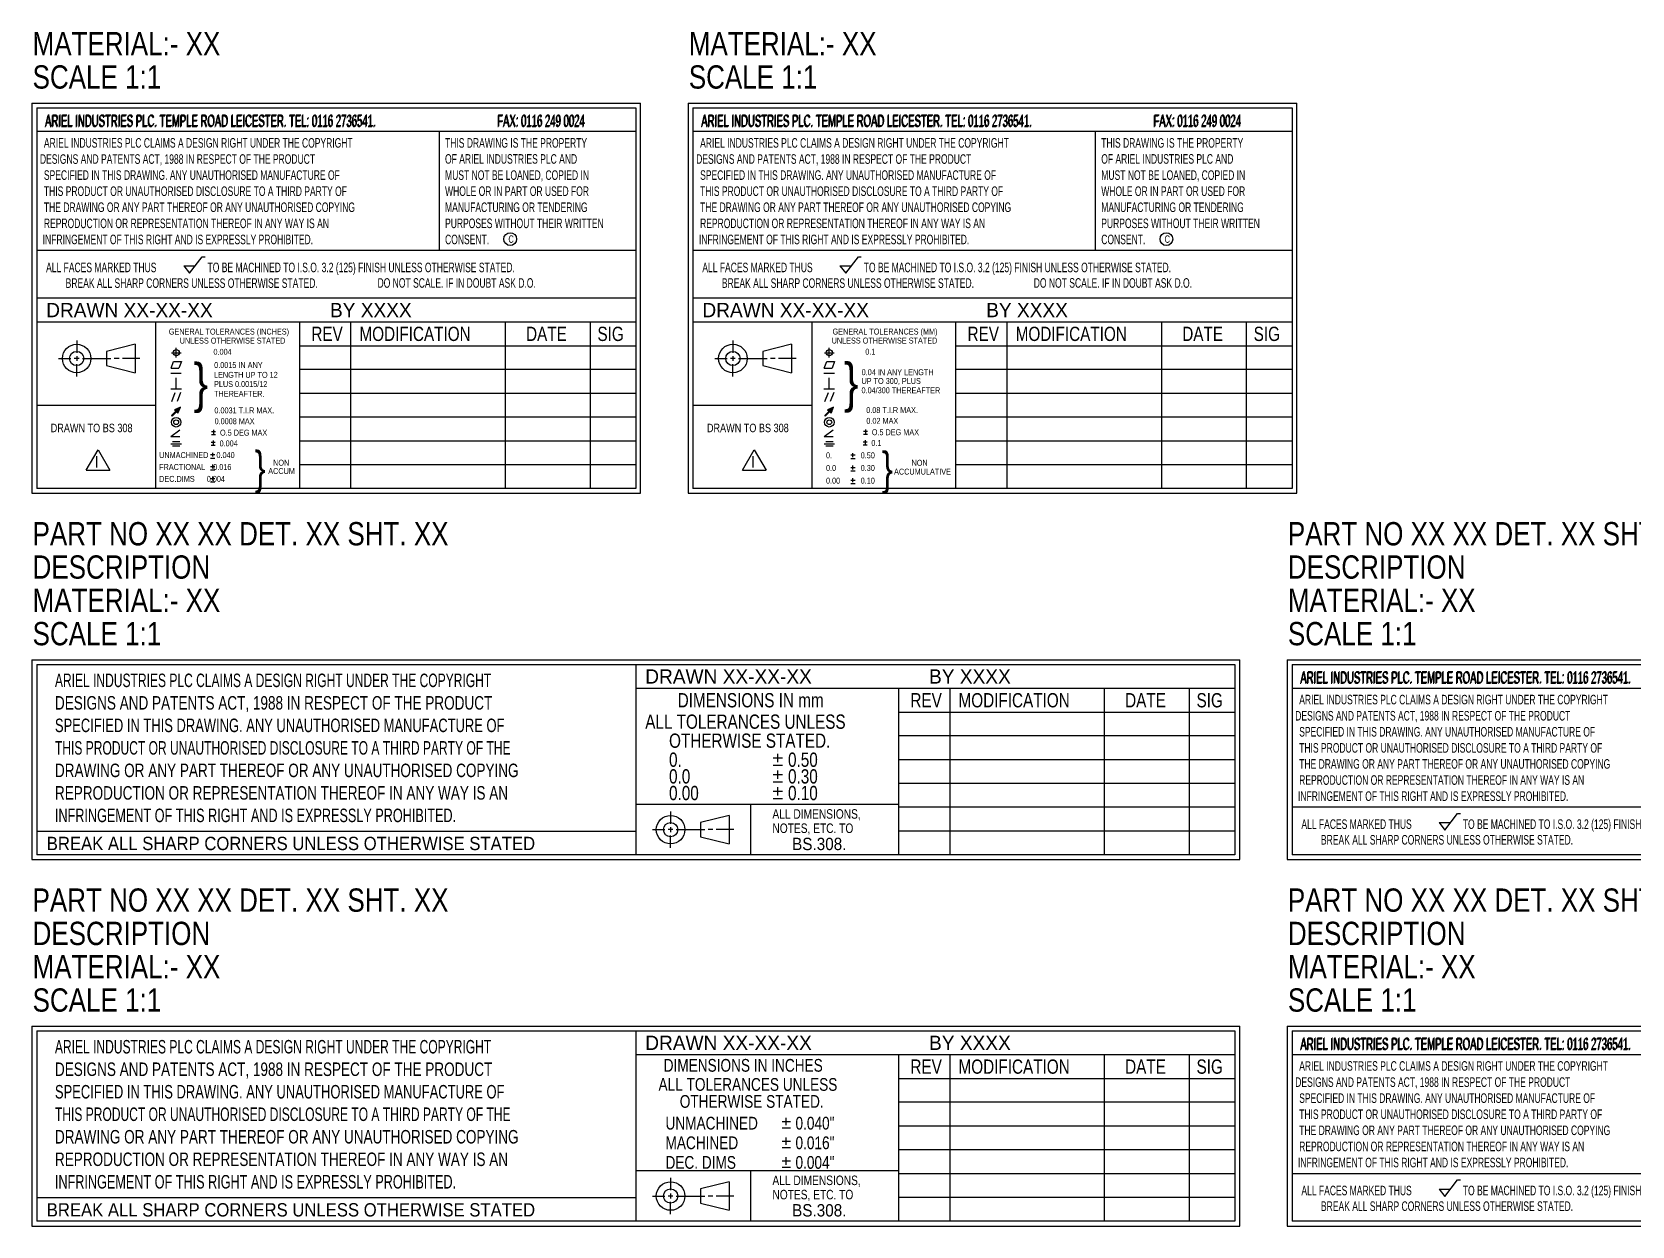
# Model space of a CAD drawing. Extents: x 507 to 1288, y 757 to 1256.
# Drawn here: x 506.8 to 843, y 757 to 1007.9 of the extents above; entities that cross this region are included whole.
import ezdxf

# ---------------------------------------------------------------- set-up
doc = ezdxf.new("R2010")
doc.units = 0
doc.linetypes.add('DAXCADSOLID', pattern=[0])
doc.layers.add('DAXCAD1', color=7, linetype='DAXCADSOLID')

msp = doc.modelspace()

# ---------------------------------------------------------------- linework, layer by layer
at = {"layer": 'DAXCAD1', "color": 2, "linetype": 'DAXCADSOLID'}
for p, q in [((506.790955, 992.997803), (634.662964, 992.997803)), ((506.790955, 992.997803), (506.790955, 910.997803)), ((507.790955, 991.997803), (633.658936, 991.997803)), ((507.790955, 991.997803), (507.790955, 911.997803)), ((633.658936, 991.997803), (633.658936, 911.997803)), ((634.662964, 910.997803), (634.662964, 992.997803)), ((644.662964, 992.997803), (772.534973, 992.997803)), ((644.662964, 992.997803), (644.662964, 910.997803)), ((645.662964, 991.997803), (771.530945, 991.997803)), ((645.662964, 991.997803), (645.662964, 911.997803)), ((771.530945, 991.997803), (771.530945, 911.997803)), ((772.534973, 910.997803), (772.534973, 992.997803)), ((633.658936, 986.997803), (507.790955, 986.997803)), ((592.316956, 986.997803), (592.316956, 961.997803)), ((771.530945, 986.997803), (645.662964, 986.997803)), ((730.188965, 986.997803), (730.188965, 961.997803)), ((633.658936, 961.997803), (507.790955, 961.997803)), ((771.530945, 961.997803), (645.662964, 961.997803)), ((538.679016, 958.773682), (541.067139, 958.773682)), ((538.679016, 958.773682), (539.873169, 957.221313)), ((539.873169, 957.221313), (542.55127, 960.702881)), ((542.55127, 960.702881), (543.15686, 960.702881)), ((676.551025, 958.773682), (678.939148, 958.773682)), ((676.551025, 958.773682), (677.745178, 957.221313)), ((677.745178, 957.221313), (680.423279, 960.702881)), ((680.423279, 960.702881), (681.02887, 960.702881)), ((633.658936, 951.997803), (507.790955, 951.997803)), ((771.530945, 951.997803), (645.662964, 951.997803)), ((507.790955, 946.997803), (633.658936, 946.997803)), ((532.740356, 946.997803), (532.740356, 912.008545)), ((562.965576, 946.997803), (562.965576, 911.997803)), ((573.73877, 946.997803), (573.73877, 911.997803)), ((606.213501, 946.997803), (606.213501, 911.997803)), ((624.031494, 946.997803), (624.031494, 911.997803)), ((645.662964, 946.997803), (771.530945, 946.997803)), ((670.612366, 946.997803), (670.612366, 912.008545)), ((700.837585, 946.997803), (700.837585, 911.997803)), ((711.610779, 946.997803), (711.610779, 911.997803)), ((744.08551, 946.997803), (744.08551, 911.997803)), ((761.903503, 946.997803), (761.903503, 911.997803)), ((516.175659, 943.125), (516.175659, 940.52417)), ((528.475708, 942.324219), (522.475708, 940.824219)), ((528.475708, 942.324219), (528.475708, 936.324219)), ((537.085632, 939.531982), (537.085632, 941.545776)), ((562.965576, 941.997803), (633.659058, 941.997803)), ((654.047668, 943.125), (654.047668, 940.52417)), ((666.347717, 942.324219), (660.347717, 940.824219)), ((666.347717, 942.324219), (666.347717, 936.324219)), ((674.306946, 939.531982), (674.306946, 941.545898)), ((700.837585, 941.997803), (771.531067, 941.997803)), ((512.375732, 939.324219), (514.975708, 939.324219)), ((516.675781, 939.324219), (515.675781, 939.324219)), ((516.175659, 939.824219), (516.175659, 938.824219)), ((516.175659, 935.523438), (516.175659, 938.124268)), ((517.375732, 939.324219), (523.375732, 939.324219)), ((522.475708, 940.824219), (522.475708, 937.824219)), ((525.075684, 939.324219), (524.075684, 939.324219)), ((529.475708, 939.324219), (525.775757, 939.324219)), ((536.036682, 937.268066), (536.539978, 938.713623)), ((536.083496, 940.541626), (538.097351, 940.541626)), ((536.539978, 938.713623), (538.166687, 938.713623)), ((538.166687, 938.713623), (537.663391, 937.268066)), ((650.247742, 939.324219), (652.847717, 939.324219)), ((654.547791, 939.324219), (653.547791, 939.324219)), ((654.047668, 939.824219), (654.047668, 938.824219)), ((654.047668, 935.523438), (654.047668, 938.124268)), ((655.247742, 939.324219), (661.247742, 939.324219)), ((660.347717, 940.824219), (660.347717, 937.824219)), ((662.947693, 939.324219), (661.947693, 939.324219)), ((667.347717, 939.324219), (663.647766, 939.324219)), ((673.257996, 937.268066), (673.761353, 938.713623)), ((673.304871, 940.541748), (675.318726, 940.541748)), ((673.761353, 938.713623), (675.388123, 938.713623)), ((675.388123, 938.713623), (674.884766, 937.268066)), ((522.475708, 937.824219), (528.475708, 936.324219)), ((535.950989, 936.240479), (538.159729, 936.240479)), ((536.036682, 937.268066), (537.663391, 937.268066)), ((537.077087, 932.939087), (537.077087, 935.223267)), ((633.659058, 936.997803), (562.965576, 936.997803)), ((660.347717, 937.824219), (666.347717, 936.324219)), ((673.172424, 936.240479), (675.381104, 936.240479)), ((673.257996, 937.268066), (674.884766, 937.268066)), ((674.298462, 932.939087), (674.298462, 935.223389)), ((771.531067, 936.997803), (700.837585, 936.997803)), ((535.94928, 932.939087), (538.205017, 932.939087)), ((536.16748, 930.268799), (536.889709, 932.155884)), ((538.003601, 932.155884), (537.281433, 930.268799)), ((633.659058, 931.997803), (562.965576, 931.997803)), ((673.170715, 932.939087), (675.426331, 932.939087)), ((673.388855, 930.268799), (674.111084, 932.156006)), ((675.224976, 932.156006), (674.502747, 930.268799)), ((771.531067, 931.997803), (700.837585, 931.997803)), ((507.807617, 929.503174), (532.740356, 929.503174)), ((537.030579, 928.255859), (536.117615, 927.341309)), ((536.17804, 927.281006), (537.971375, 929.074219)), ((536.236023, 927.223022), (537.148987, 928.137573)), ((537.975525, 929.083984), (536.734558, 928.551514)), ((536.734558, 928.551514), (537.030579, 928.255859)), ((536.780945, 928.505127), (536.897156, 928.621216)), ((536.884583, 928.401611), (537.259949, 928.776855)), ((536.98822, 928.298218), (537.62262, 928.932617)), ((537.445129, 927.842163), (537.148987, 928.137573)), ((537.195496, 928.091309), (537.816956, 928.712769)), ((537.299133, 927.987793), (537.662537, 928.351318)), ((537.402771, 927.884399), (537.50824, 927.989868)), ((537.445129, 927.842163), (537.975525, 929.083984)), ((645.679626, 929.503174), (670.612366, 929.503174)), ((674.251953, 928.255859), (673.338989, 927.341309)), ((673.399414, 927.281006), (675.192749, 929.074219)), ((673.457458, 927.223145), (674.370361, 928.137695)), ((675.196899, 929.084106), (673.955872, 928.551514)), ((673.955872, 928.551514), (674.251953, 928.255859)), ((674.00238, 928.505127), (674.11853, 928.621216)), ((674.105957, 928.401611), (674.481323, 928.776855)), ((674.209595, 928.298218), (674.843994, 928.932617)), ((674.666504, 927.842163), (674.370361, 928.137695)), ((674.41687, 928.091309), (675.03833, 928.712891)), ((674.520508, 927.987793), (674.883972, 928.351318)), ((674.624084, 927.884521), (674.729614, 927.98999)), ((674.666504, 927.842163), (675.196899, 929.084106)), ((536.117615, 927.341309), (536.236023, 927.223022)), ((633.659058, 926.997803), (562.965576, 926.997803)), ((673.338989, 927.341309), (673.457458, 927.223145)), ((771.531067, 926.997803), (700.837585, 926.997803)), ((535.977112, 922.934326), (537.862, 924.305176)), ((535.977112, 922.934326), (537.883362, 922.934326)), ((535.983582, 921.382935), (538.192322, 921.382935)), ((536.324524, 921.88501), (537.88092, 921.88501)), ((545.28363, 921.633301), (544.443665, 921.633301)), ((545.375305, 923.895508), (544.535339, 923.895508)), ((545.375305, 923.266235), (544.535339, 923.266235)), ((544.863586, 922.053345), (544.863586, 921.213257)), ((544.955383, 924.31543), (544.955383, 923.475464)), ((562.965576, 921.997681), (633.658936, 921.997681)), ((673.198547, 922.934326), (675.083435, 924.305176)), ((673.198547, 922.934326), (675.104797, 922.934326)), ((673.204956, 921.383057), (675.413635, 921.383057)), ((673.545837, 921.88501), (675.102356, 921.88501)), ((682.228271, 921.730713), (681.391663, 921.730713)), ((682.228271, 921.104126), (681.391663, 921.104126)), ((682.319641, 923.983887), (681.483032, 923.983887)), ((682.319641, 923.357178), (681.483032, 923.357178)), ((681.809998, 922.14917), (681.809998, 921.312378)), ((681.901306, 924.402222), (681.901306, 923.565552)), ((700.837585, 921.997681), (771.530945, 921.997681)), ((518.177002, 915.828857), (520.677002, 920.158936)), ((520.677002, 920.158936), (523.177002, 915.828857)), ((537.88092, 920.880859), (536.324524, 920.880859)), ((544.307495, 919.12793), (545.2323, 919.12793)), ((544.307495, 918.405518), (545.2323, 918.405518)), ((545.28363, 921.00415), (544.443665, 921.00415)), ((544.769897, 918.694458), (544.769897, 919.518066)), ((656.049011, 915.828857), (658.549011, 920.158936)), ((658.549011, 920.158936), (661.049011, 915.828857)), ((675.102356, 920.880859), (673.545837, 920.880859)), ((678.810181, 919.050537), (679.731323, 919.050537)), ((678.810181, 918.331055), (679.731323, 918.331055)), ((679.270813, 918.618774), (679.270813, 919.439209)), ((518.177002, 915.828857), (523.177002, 915.828857)), ((544.307495, 916.627441), (545.2323, 916.627441)), ((544.307495, 915.905029), (545.2323, 915.905029)), ((544.769897, 916.194092), (544.769897, 917.0177)), ((544.769897, 913.679199), (544.769897, 914.502808)), ((633.659058, 916.997803), (562.965576, 916.997803)), ((656.049011, 915.828857), (661.049011, 915.828857)), ((678.810181, 916.416138), (679.731323, 916.416138)), ((678.810181, 915.696533), (679.731323, 915.696533)), ((679.270813, 915.984375), (679.270813, 916.804688)), ((771.531067, 916.997803), (700.837585, 916.997803)), ((633.659058, 911.997803), (507.790955, 911.997803)), ((544.307495, 914.112671), (545.2323, 914.112671)), ((544.307495, 913.390137), (545.2323, 913.390137)), ((771.531067, 911.997803), (645.662964, 911.997803)), ((678.810181, 913.767334), (679.731323, 913.767334)), ((678.810181, 913.047852), (679.731323, 913.047852)), ((679.270813, 913.335693), (679.270813, 914.156006)), ((506.790955, 910.997803), (634.662964, 910.997803)), ((644.662964, 910.997803), (772.534973, 910.997803)), ((506.790955, 875.997803), (760.526978, 875.997803)), ((506.790955, 875.997803), (506.790955, 833.997803)), ((507.790955, 874.997864), (507.790955, 834.997803)), ((507.790955, 874.997864), (759.527039, 874.997864)), ((633.658875, 874.997864), (633.658875, 834.997803)), ((759.527039, 874.997864), (759.527039, 834.997803)), ((760.530945, 833.997803), (760.530945, 875.997803)), ((770.530945, 875.997803), (1024.266846, 875.997803)), ((770.530945, 875.997803), (770.530945, 833.997803)), ((771.530945, 874.997803), (771.530945, 834.997803)), ((771.530945, 874.997803), (1023.267029, 874.997803)), ((759.527039, 869.997864), (633.658875, 869.997864)), ((688.833679, 869.997864), (688.833679, 834.997803)), ((699.606628, 869.997864), (699.606628, 834.997803)), ((732.081421, 869.997864), (732.081421, 834.997803)), ((749.899536, 869.997864), (749.899536, 834.997803)), ((1023.267029, 869.997803), (771.530945, 869.997803)), ((688.833679, 864.997864), (759.527039, 864.997864)), ((759.527039, 859.997803), (688.833679, 859.997803)), ((662.479919, 855.41687), (664.45343, 855.41687)), ((662.479919, 853.875183), (664.45343, 853.875183)), ((663.466736, 854.491821), (663.466736, 856.249451)), ((759.527039, 854.997803), (688.833679, 854.997803)), ((662.479919, 851.92157), (664.45343, 851.92157)), ((663.466736, 850.996521), (663.466736, 852.754211)), ((662.479919, 850.379883), (664.45343, 850.379883)), ((662.479919, 848.395569), (664.45343, 848.395569)), ((663.466736, 847.47052), (663.466736, 849.228088)), ((759.527039, 849.997803), (688.833679, 849.997803)), ((688.833679, 845.599243), (633.658875, 845.599243)), ((640.958923, 844.099243), (640.958923, 841.498596)), ((657.758972, 845.599243), (657.758972, 834.997803)), ((662.479919, 846.853821), (664.45343, 846.853821)), ((759.527039, 844.997803), (688.833679, 844.997803)), ((1023.267029, 844.997803), (771.530945, 844.997803)), ((640.958923, 840.798523), (640.958923, 839.798523)), ((653.258972, 843.298523), (647.258972, 841.798523)), ((647.258972, 841.798523), (647.258972, 838.798523)), ((653.258972, 843.298523), (653.258972, 837.298523)), ((802.419006, 841.773682), (804.807129, 841.773682)), ((802.419006, 841.773682), (803.613159, 840.221375)), ((803.613159, 840.221375), (806.29126, 843.702942)), ((806.29126, 843.702942), (806.896851, 843.702942)), ((507.790955, 839.997803), (633.658875, 839.997803)), ((637.158875, 840.298523), (639.758972, 840.298523)), ((641.458923, 840.298523), (640.458923, 840.298523)), ((640.958923, 836.497803), (640.958923, 839.098572)), ((642.158875, 840.298523), (648.158875, 840.298523)), ((647.258972, 838.798523), (653.258972, 837.298523)), ((649.85907, 840.298523), (648.85907, 840.298523)), ((654.258972, 840.298523), (650.559021, 840.298523)), ((759.527039, 839.997803), (688.833679, 839.997803)), ((506.790955, 833.997803), (760.530945, 833.997803)), ((759.527039, 834.997803), (507.790955, 834.997803)), ((770.530945, 833.997803), (1024.270996, 833.997803)), ((1023.267029, 834.997803), (771.530945, 834.997803)), ((506.790955, 798.997803), (760.526978, 798.997803)), ((506.790955, 798.997803), (506.790955, 756.997803)), ((507.790955, 797.997864), (507.790955, 757.997803)), ((507.790955, 797.997864), (759.527039, 797.997864)), ((633.658875, 797.997864), (633.658875, 757.997803)), ((759.527039, 797.997864), (759.527039, 757.997803)), ((760.530945, 756.997803), (760.530945, 798.997803)), ((770.530945, 798.997803), (1024.266846, 798.997803)), ((770.530945, 798.997803), (770.530945, 756.997803)), ((771.530945, 797.997803), (771.530945, 757.997803)), ((771.530945, 797.997803), (1023.267029, 797.997803)), ((759.527039, 792.997864), (633.658875, 792.997864)), ((688.833679, 792.997864), (688.833679, 757.997803)), ((699.606628, 792.997864), (699.606628, 757.997803)), ((732.081421, 792.997864), (732.081421, 757.997803)), ((749.899536, 792.997864), (749.899536, 757.997803)), ((1023.267029, 792.997803), (771.530945, 792.997803)), ((688.833679, 787.997864), (759.527039, 787.997864)), ((759.527039, 782.997803), (688.833679, 782.997803)), ((664.384155, 778.982971), (666.14563, 778.982971)), ((664.384155, 777.606995), (666.14563, 777.606995)), ((665.264893, 778.157288), (665.264893, 779.726135)), ((759.527039, 777.997803), (688.833679, 777.997803)), ((664.384155, 774.86322), (666.14563, 774.86322)), ((664.384155, 773.487122), (666.14563, 773.487122)), ((665.264893, 774.037537), (665.264893, 775.606384)), ((664.384155, 770.715881), (666.14563, 770.715881)), ((665.264893, 769.890198), (665.264893, 771.459045)), ((759.527039, 772.997803), (688.833679, 772.997803)), ((688.833679, 768.599243), (633.658875, 768.599243)), ((640.958923, 767.099243), (640.958923, 764.498596)), ((657.758972, 768.599243), (657.758972, 757.997803)), ((664.384155, 769.339783), (666.14563, 769.339783)), ((759.527039, 767.997803), (688.833679, 767.997803)), ((1023.267029, 767.997803), (771.530945, 767.997803)), ((803.613159, 763.221375), (806.29126, 766.702942)), ((806.29126, 766.702942), (806.896851, 766.702942)), ((637.158875, 763.298523), (639.758972, 763.298523)), ((641.458923, 763.298523), (640.458923, 763.298523)), ((640.958923, 763.798523), (640.958923, 762.798523)), ((642.158875, 763.298523), (648.158875, 763.298523)), ((653.258972, 766.298523), (647.258972, 764.798523)), ((647.258972, 764.798523), (647.258972, 761.798523)), ((649.85907, 763.298523), (648.85907, 763.298523)), ((654.258972, 763.298523), (650.559021, 763.298523)), ((653.258972, 766.298523), (653.258972, 760.298523)), ((802.419006, 764.773682), (804.807129, 764.773682)), ((802.419006, 764.773682), (803.613159, 763.221375)), ((507.790955, 762.997803), (633.658875, 762.997803)), ((640.958923, 759.497803), (640.958923, 762.098572)), ((647.258972, 761.798523), (653.258972, 760.298523)), ((759.527039, 762.997803), (688.833679, 762.997803)), ((506.790955, 756.997803), (760.530945, 756.997803)), ((759.527039, 757.997803), (507.790955, 757.997803)), ((770.530945, 756.997803), (1024.270996, 756.997803)), ((1023.267029, 757.997803), (771.530945, 757.997803))]:
    msp.add_line(p, q, dxfattribs=at)
for centre, radius in [((607.257, 964.405), 1.33887), ((745.129, 964.405), 1.33887), ((516.176, 939.32), 3.00012), ((654.048, 939.32), 3.00012), ((516.176, 939.32), 1.5), ((537.086, 940.54), 0.642532), ((654.048, 939.32), 1.5), ((674.307, 940.54), 0.642532), ((537.086, 925.92), 1.00386), ((537.086, 925.92), 0.5), ((674.307, 925.92), 1.00386), ((674.307, 925.92), 0.5), ((640.959, 840.299), 3), ((640.959, 840.299), 1.5), ((640.959, 763.299), 3), ((640.959, 763.299), 1.5)]:
    msp.add_circle(centre, radius, dxfattribs=at)

# ---------------------------------------------------------------- texts
for s, height, width, p in [('MATERIAL:- XX', 4.9, 0.833333, (506.914856, 1003.042236)), ('MATERIAL:- XX', 4.9, 0.833333, (644.786865, 1003.042236)), ('SCALE 1:1', 4.9, 0.833333, (506.914856, 996.042236)), ('SCALE 1:1', 4.9, 0.833333, (644.786865, 996.042236)), ('ARIEL INDUSTRIES PLC. TEMPLE ROAD LEICESTER. TEL: 0116 2736541.', 2.52, 0.595238, (509.445129, 987.92749)), ('ARIEL INDUSTRIES PLC. TEMPLE ROAD LEICESTER. TEL: 0116 2736541.', 2.52, 0.595238, (509.534363, 988.016602)), ('ARIEL INDUSTRIES PLC. TEMPLE ROAD LEICESTER. TEL: 0116 2736541.', 2.52, 0.595238, (509.623596, 988.105957)), ('FAX: 0116 249 0024', 2.52, 0.595238, (604.445129, 987.92749)), ('FAX: 0116 249 0024', 2.52, 0.595238, (604.534363, 988.016602)), ('FAX: 0116 249 0024', 2.52, 0.595238, (604.623596, 988.105957)), ('ARIEL INDUSTRIES PLC. TEMPLE ROAD LEICESTER. TEL: 0116 2736541.', 2.52, 0.595238, (647.317139, 987.92749)), ('ARIEL INDUSTRIES PLC. TEMPLE ROAD LEICESTER. TEL: 0116 2736541.', 2.52, 0.595238, (647.406372, 988.016602)), ('ARIEL INDUSTRIES PLC. TEMPLE ROAD LEICESTER. TEL: 0116 2736541.', 2.52, 0.595238, (647.495605, 988.105957)), ('FAX: 0116 249 0024', 2.52, 0.595238, (742.317139, 987.92749)), ('FAX: 0116 249 0024', 2.52, 0.595238, (742.406372, 988.016602)), ('FAX: 0116 249 0024', 2.52, 0.595238, (742.495605, 988.105957)), ('ARIEL INDUSTRIES PLC CLAIMS A DESIGN RIGHT UNDER THE COPYRIGHT', 2.008314, 0.666667, (509.299316, 983.631836)), ('THIS DRAWING IS THE PROPERTY', 2.008314, 0.666667, (593.568787, 983.627686)), ('ARIEL INDUSTRIES PLC CLAIMS A DESIGN RIGHT UNDER THE COPYRIGHT', 2.008314, 0.666667, (647.171326, 983.631836)), ('THIS DRAWING IS THE PROPERTY', 2.008314, 0.666667, (731.440796, 983.627686)), (' DESIGNS AND PATENTS ACT, 1988 IN RESPECT OF THE PRODUCT', 2.008314, 0.666667, (507.962769, 980.23584)), ('OF ARIEL INDUSTRIES PLC AND', 2.008314, 0.666667, (593.568298, 980.258057)), (' DESIGNS AND PATENTS ACT, 1988 IN RESPECT OF THE PRODUCT', 2.008314, 0.666667, (645.834778, 980.23584)), ('OF ARIEL INDUSTRIES PLC AND', 2.008314, 0.666667, (731.440308, 980.258057)), ('SPECIFIED IN THIS DRAWING. ANY UNAUTHORISED MANUFACTURE OF', 2.008314, 0.666667, (509.293823, 976.869995)), ('MUST NOT BE LOANED, COPIED IN', 2.008314, 0.666667, (593.579163, 976.861816)), ('SPECIFIED IN THIS DRAWING. ANY UNAUTHORISED MANUFACTURE OF', 2.008314, 0.666667, (647.165833, 976.869995)), ('MUST NOT BE LOANED, COPIED IN', 2.008314, 0.666667, (731.451172, 976.861816)), ('THIS PRODUCT OR UNAUTHORISED DISCLOSURE TO A THIRD PARTY OF', 2.008314, 0.666667, (509.292358, 973.477539)), ('WHOLE OR IN PART OR USED FOR', 2.008314, 0.666667, (593.5755, 973.481934)), ('THIS PRODUCT OR UNAUTHORISED DISCLOSURE TO A THIRD PARTY OF', 2.008314, 0.666667, (647.164368, 973.477539)), ('WHOLE OR IN PART OR USED FOR', 2.008314, 0.666667, (731.44751, 973.481934)), ('THE DRAWING OR ANY PART THEREOF OR ANY UNAUTHORISED COPYING', 2.008314, 0.666667, (509.292358, 970.108398)), ('MANUFACTURING OR TENDERING', 2.008314, 0.666667, (593.5755, 970.104126)), ('THE DRAWING OR ANY PART THEREOF OR ANY UNAUTHORISED COPYING', 2.008314, 0.666667, (647.164368, 970.108398)), ('MANUFACTURING OR TENDERING', 2.008314, 0.666667, (731.44751, 970.104126)), ('REPRODUCTION OR REPRESENTATION THEREOF IN ANY WAY IS AN', 2.008314, 0.666667, (509.289368, 966.721436)), ('PURPOSES WITHOUT THEIR WRITTEN', 2.008314, 0.666667, (593.5755, 966.726318)), ('REPRODUCTION OR REPRESENTATION THEREOF IN ANY WAY IS AN', 2.008314, 0.666667, (647.161377, 966.721436)), ('PURPOSES WITHOUT THEIR WRITTEN', 2.008314, 0.666667, (731.44751, 966.726318)), ('INFRINGEMENT OF THIS RIGHT AND IS EXPRESSLY PROHIBITED.', 2.008314, 0.666667, (509.040466, 963.336914)), ('CONSENT.', 2.008314, 0.666667, (593.5755, 963.343018)), ('C', 1.562022, 0.751429, (606.88147, 963.632813)), ('INFRINGEMENT OF THIS RIGHT AND IS EXPRESSLY PROHIBITED.', 2.008314, 0.666667, (646.912476, 963.336914)), ('CONSENT.', 2.008314, 0.666667, (731.44751, 963.343018)), ('C', 1.562022, 0.751429, (744.753479, 963.632813)), ('ALL FACES MARKED THUS', 2.008314, 0.666667, (509.752869, 957.45813)), ('TO BE MACHINED TO I.S.O. 3.2 (125) FINISH UNLESS OTHERWISE STATED.', 2.008314, 0.666667, (543.671143, 957.45813)), ('ALL FACES MARKED THUS', 2.008314, 0.666667, (647.624878, 957.45813)), ('TO BE MACHINED TO I.S.O. 3.2 (125) FINISH UNLESS OTHERWISE STATED.', 2.008314, 0.666667, (681.543152, 957.45813)), ('BREAK ALL SHARP CORNERS UNLESS OTHERWISE STATED.', 2.01, 0.666667, (513.862793, 954.163818)), ('DO NOT SCALE. IF IN DOUBT ASK D.O.', 2.01, 0.666667, (579.387817, 954.191528)), ('BREAK ALL SHARP CORNERS UNLESS OTHERWISE STATED.', 2.01, 0.666667, (651.734802, 954.163818)), ('DO NOT SCALE. IF IN DOUBT ASK D.O.', 2.01, 0.666667, (717.259827, 954.191528)), ('GENERAL TOLERANCES (INCHES)', 1.25, 0.8, (535.529236, 944.35022)), ('REV', 3, 0.8, (565.483521, 942.997803)), ('MODIFICATION', 3, 0.8, (575.593872, 942.997803)), ('DATE', 3, 0.8, (610.593933, 942.997803)), ('SIG', 3, 0.8, (625.593933, 942.997803)), ('GENERAL TOLERANCES (MM)', 1.25, 0.8, (674.990906, 944.36084)), ('REV', 3, 0.8, (703.35553, 942.997803)), ('MODIFICATION', 3, 0.8, (713.465881, 942.997803)), ('DATE', 3, 0.8, (748.465942, 942.997803)), ('SIG', 3, 0.8, (763.465942, 942.997803)), ('UNLESS OTHERWISE STATED', 1.25, 0.8, (537.823181, 942.449097)), ('0.004', 1.25, 0.8, (544.915466, 940.098389)), ('UNLESS OTHERWISE STATED', 1.25, 0.8, (674.791687, 942.467285)), ('0.1', 1.25, 0.8, (681.863586, 940.125977)), ('}', 8, 0.85625, (540.735779, 930.264893)), ('0.0015 IN ANY', 1.25, 0.8, (545.063049, 937.317871)), ('}', 8, 0.85625, (677.369934, 930.35022)), ('LENGTH UP TO 12', 1.25, 0.8, (545.023499, 935.261963)), ('PLUS 0.0015/12', 1.25, 0.8, (545.04071, 933.324707)), ('0.04 IN ANY LENGTH', 1.25, 0.8, (681.10968, 935.816772)), ('UP TO 300, PLUS', 1.25, 0.8, (681.070374, 933.967529)), ('THEREAFTER.', 1.25, 0.8, (545.04071, 931.27478)), ('0.04/300 THEREAFTER', 1.25, 0.8, (681.070374, 932.017456)), ('0.0031 T.I.R MAX.', 1.25, 0.8, (545.119568, 927.7854)), ('0.08 T.I.R MAX.', 1.25, 0.8, (682.066956, 927.858154)), ('DRAWN TO BS 308', 1.785168, 0.8, (510.72229, 923.831055)), ('0.0008 MAX', 1.25, 0.8, (545.150574, 925.509766)), ('DRAWN TO BS 308', 1.785168, 0.8, (648.594299, 923.831055)), ('0.02 MAX', 1.25, 0.8, (682.097717, 925.591675)), ('O.5 DEG MAX', 1.25, 0.8, (683.233704, 923.202148)), ('0.004', 1.25, 0.8, (546.199402, 920.848389)), ('O.5 DEG MAX', 1.25, 0.8, (546.291077, 923.110596)), ('0.1', 1.25, 0.8, (683.142395, 920.948975)), ('I', 2.5, 0.9, (519.992798, 916.347656)), ('UNMACHINED    0.040', 1.25, 0.8, (533.504517, 918.396484)), ('}', 6.8355, 0.751664, (553.571777, 912.997437)), ('NON', 1.25, 0.8, (557.452148, 916.787109)), ('I', 2.5, 0.9, (657.864807, 916.347656)), ('0.', 1.25, 0.8, (673.613464, 918.343506)), ('0.50', 1.25, 0.8, (680.906372, 918.343506)), ('}', 6.808158, 0.751664, (685.358337, 912.880859)), ('NON', 1.25, 0.8, (691.584351, 916.774414)), ('FRACTIONAL    0.016', 1.25, 0.8, (533.504517, 915.896484)), ('DEC.DIMS      0.004', 1.25, 0.8, (533.504517, 913.396484)), ('ACCUM', 1.25, 0.8, (556.422974, 915.044189)), ('0.0', 1.25, 0.8, (673.613464, 915.685791)), ('0.30', 1.25, 0.8, (680.906372, 915.685791)), ('ACCUMULATIVE', 1.25, 0.8, (687.907532, 914.919434)), ('0.00', 1.25, 0.8, (673.613464, 913.028076)), ('0.10', 1.25, 0.8, (680.906372, 913.028076)), ('PART NO XX XX DET. XX SHT. XX', 4.9, 0.833333, (506.914856, 900.042236)), ('PART NO XX XX DET. XX SHT. XX', 4.9, 0.833333, (770.654846, 900.042236)), ('DESCRIPTION', 4.9, 0.833333, (506.914856, 893.042236)), ('DESCRIPTION', 4.9, 0.833333, (770.654846, 893.042236)), ('MATERIAL:- XX', 4.9, 0.833333, (506.914856, 886.042236)), ('MATERIAL:- XX', 4.9, 0.833333, (770.654846, 886.042236)), ('SCALE 1:1', 4.9, 0.833333, (506.914856, 879.042236)), ('SCALE 1:1', 4.9, 0.833333, (770.654846, 879.042236)), ('ARIEL INDUSTRIES PLC CLAIMS A DESIGN RIGHT UNDER THE COPYRIGHT', 2.838, 0.666667, (511.610779, 870.257019)), ('ARIEL INDUSTRIES PLC. TEMPLE ROAD LEICESTER. TEL: 0116 2736541.', 2.52, 0.595238, (773.18512, 870.92749)), ('ARIEL INDUSTRIES PLC. TEMPLE ROAD LEICESTER. TEL: 0116 2736541.', 2.52, 0.595238, (773.274353, 871.016602)), ('ARIEL INDUSTRIES PLC. TEMPLE ROAD LEICESTER. TEL: 0116 2736541.', 2.52, 0.595238, (773.363586, 871.105957)), ('DESIGNS AND PATENTS ACT, 1988 IN RESPECT OF THE PRODUCT', 2.838, 0.75, (511.610779, 865.527039)), ('DIMENSIONS IN mm', 3, 0.8, (642.451599, 865.997864)), ('REV', 3, 0.8, (691.351501, 865.997864)), ('MODIFICATION', 3, 0.8, (701.461853, 865.997864)), ('DATE', 3, 0.8, (736.461914, 865.997864)), ('SIG', 3, 0.8, (751.461914, 865.997864)), ('ARIEL INDUSTRIES PLC CLAIMS A DESIGN RIGHT UNDER THE COPYRIGHT', 2.008314, 0.666667, (773.039307, 866.631836)), ('ALL TOLERANCES UNLESS', 3.000009, 0.8, (635.636658, 861.497864)), (' DESIGNS AND PATENTS ACT, 1988 IN RESPECT OF THE PRODUCT', 2.008314, 0.666667, (771.702759, 863.235962)), ('SPECIFIED IN THIS DRAWING. ANY UNAUTHORISED MANUFACTURE OF', 2.838, 0.716667, (511.610779, 860.797058)), ('SPECIFIED IN THIS DRAWING. ANY UNAUTHORISED MANUFACTURE OF', 2.008314, 0.666667, (773.033813, 859.870117)), ('THIS PRODUCT OR UNAUTHORISED DISCLOSURE TO A THIRD PARTY OF THE', 2.838, 0.666667, (511.610779, 856.066956)), ('OTHERWISE STATED.', 3.000009, 0.8, (640.636658, 857.497864)), ('THIS PRODUCT OR UNAUTHORISED DISCLOSURE TO A THIRD PARTY OF', 2.008314, 0.666667, (773.032349, 856.477539)), ('DRAWING OR ANY PART THEREOF OR ANY UNAUTHORISED COPYING', 2.838, 0.75, (511.610779, 851.336975)), ('0.', 3.000009, 0.8, (640.636658, 853.497864)), ('0.50', 3.000009, 0.8, (665.636658, 853.497864)), ('THE DRAWING OR ANY PART THEREOF OR ANY UNAUTHORISED COPYING', 2.008314, 0.666667, (773.032349, 853.108521)), ('0.0', 3.000009, 0.8, (640.636658, 849.997864)), ('0.30', 3.000009, 0.8, (665.636658, 849.997864)), ('REPRODUCTION OR REPRESENTATION THEREOF IN ANY WAY IS AN', 2.008314, 0.666667, (773.029419, 849.721436)), ('REPRODUCTION OR REPRESENTATION THEREOF IN ANY WAY IS AN', 2.838, 0.75, (511.610779, 846.606995)), ('0.00', 3.000009, 0.8, (640.636658, 846.497864)), ('0.10', 3.000009, 0.8, (665.636658, 846.497864)), ('INFRINGEMENT OF THIS RIGHT AND IS EXPRESSLY PROHIBITED.', 2.008314, 0.666667, (772.780396, 846.337036)), ('INFRINGEMENT OF THIS RIGHT AND IS EXPRESSLY PROHIBITED.', 2.838, 0.7, (511.610779, 841.877014)), ('ALL DIMENSIONS,', 2, 0.8, (662.356628, 842.597839)), ('NOTES, ETC. TO', 2, 0.8, (662.356628, 839.597839)), ('ALL FACES MARKED THUS', 2.008314, 0.666667, (773.492859, 840.458191)), ('TO BE MACHINED TO I.S.O. 3.2 (125) FINISH UNLESS OTHERWISE STATED.', 2.008314, 0.666667, (807.411133, 840.458191)), ('BREAK ALL SHARP CORNERS UNLESS OTHERWISE STATED', 2.8, 0.935714, (509.892761, 835.997803)), ('BS.308.', 2.6, 0.923077, (666.490417, 835.997803)), ('BREAK ALL SHARP CORNERS UNLESS OTHERWISE STATED.', 2.01, 0.666667, (777.602783, 837.163879)), ('PART NO XX XX DET. XX SHT. XX', 4.9, 0.833333, (506.914856, 823.042236)), ('PART NO XX XX DET. XX SHT. XX', 4.9, 0.833333, (770.654846, 823.042236)), ('DESCRIPTION', 4.9, 0.833333, (506.914856, 816.042236)), ('DESCRIPTION', 4.9, 0.833333, (770.654846, 816.042236)), ('MATERIAL:- XX', 4.9, 0.833333, (506.914856, 809.042236)), ('MATERIAL:- XX', 4.9, 0.833333, (770.654846, 809.042236)), ('SCALE 1:1', 4.9, 0.833333, (506.914856, 802.042236)), ('SCALE 1:1', 4.9, 0.833333, (770.654846, 802.042236)), ('ARIEL INDUSTRIES PLC CLAIMS A DESIGN RIGHT UNDER THE COPYRIGHT', 2.838, 0.666667, (511.610779, 793.257019)), ('ARIEL INDUSTRIES PLC. TEMPLE ROAD LEICESTER. TEL: 0116 2736541.', 2.52, 0.595238, (773.18512, 793.92749)), ('ARIEL INDUSTRIES PLC. TEMPLE ROAD LEICESTER. TEL: 0116 2736541.', 2.52, 0.595238, (773.274353, 794.016602)), ('ARIEL INDUSTRIES PLC. TEMPLE ROAD LEICESTER. TEL: 0116 2736541.', 2.52, 0.595238, (773.363586, 794.105957)), ('DESIGNS AND PATENTS ACT, 1988 IN RESPECT OF THE PRODUCT', 2.838, 0.75, (511.610779, 788.527039)), ('DIMENSIONS IN INCHES', 2.677752, 0.8, (639.507141, 789.427551)), ('REV', 3, 0.8, (691.351501, 788.997864)), ('MODIFICATION', 3, 0.8, (701.461853, 788.997864)), ('DATE', 3, 0.8, (736.461914, 788.997864)), ('SIG', 3, 0.8, (751.461914, 788.997864)), ('ARIEL INDUSTRIES PLC CLAIMS A DESIGN RIGHT UNDER THE COPYRIGHT', 2.008314, 0.666667, (773.039307, 789.631897)), ('SPECIFIED IN THIS DRAWING. ANY UNAUTHORISED MANUFACTURE OF', 2.838, 0.716667, (511.610779, 783.797058)), ('ALL TOLERANCES UNLESS', 2.67776, 0.8, (638.424194, 785.41095)), (' DESIGNS AND PATENTS ACT, 1988 IN RESPECT OF THE PRODUCT', 2.008314, 0.666667, (771.702759, 786.235962)), ('OTHERWISE STATED.', 2.67776, 0.8, (642.887146, 781.840393)), ('SPECIFIED IN THIS DRAWING. ANY UNAUTHORISED MANUFACTURE OF', 2.008314, 0.666667, (773.033813, 782.870056)), ('THIS PRODUCT OR UNAUTHORISED DISCLOSURE TO A THIRD PARTY OF THE', 2.838, 0.666667, (511.610779, 779.066956)), ('UNMACHINED', 2.67776, 0.8, (639.887146, 777.270081)), ('0.040"', 2.67776, 0.8, (667.201782, 777.270081)), ('THIS PRODUCT OR UNAUTHORISED DISCLOSURE TO A THIRD PARTY OF', 2.008314, 0.666667, (773.032349, 779.477539)), ('DRAWING OR ANY PART THEREOF OR ANY UNAUTHORISED COPYING', 2.838, 0.75, (511.610779, 774.336975)), ('THE DRAWING OR ANY PART THEREOF OR ANY UNAUTHORISED COPYING', 2.008314, 0.666667, (773.032349, 776.108521)), ('MACHINED', 2.67776, 0.8, (639.887146, 773.146057)), ('0.016"', 2.67776, 0.8, (667.201782, 773.146057)), ('REPRODUCTION OR REPRESENTATION THEREOF IN ANY WAY IS AN', 2.008314, 0.666667, (773.029419, 772.721436)), ('REPRODUCTION OR REPRESENTATION THEREOF IN ANY WAY IS AN', 2.838, 0.75, (511.610779, 769.606995)), ('DEC. DIMS', 2.67776, 0.8, (639.887146, 769.022034)), ('0.004"', 2.67776, 0.8, (667.201782, 769.022034)), ('INFRINGEMENT OF THIS RIGHT AND IS EXPRESSLY PROHIBITED.', 2.008314, 0.666667, (772.780396, 769.337036)), ('INFRINGEMENT OF THIS RIGHT AND IS EXPRESSLY PROHIBITED.', 2.838, 0.7, (511.610779, 764.877014)), ('ALL DIMENSIONS,', 2, 0.8, (662.356628, 765.597839)), ('NOTES, ETC. TO', 2, 0.8, (662.356628, 762.597839)), ('ALL FACES MARKED THUS', 2.008314, 0.666667, (773.492859, 763.458191)), ('TO BE MACHINED TO I.S.O. 3.2 (125) FINISH UNLESS OTHERWISE STATED.', 2.008314, 0.666667, (807.411133, 763.458191)), ('BREAK ALL SHARP CORNERS UNLESS OTHERWISE STATED', 2.8, 0.935714, (509.892761, 758.997803)), ('BS.308.', 2.6, 0.923077, (666.490417, 758.997803)), ('BREAK ALL SHARP CORNERS UNLESS OTHERWISE STATED.', 2.01, 0.666667, (777.602783, 760.163879))]:
    msp.add_text(s, height=height, dxfattribs=dict(at, width=width)).set_placement(p)
for s, p in [('DRAWN XX-XX-XX', (509.768921, 947.997803)), ('BY XXXX', (569.396362, 947.997803)), ('DRAWN XX-XX-XX', (647.64093, 947.997803)), ('BY XXXX', (707.268372, 947.997803)), ('DRAWN XX-XX-XX', (635.636902, 870.997864)), ('BY XXXX', (695.264343, 870.997864)), ('DRAWN XX-XX-XX', (635.636902, 793.997864)), ('BY XXXX', (695.264343, 793.997864))]:
    msp.add_text(s, height=3, dxfattribs=at).set_placement(p)

doc.saveas('drawing.dxf')
